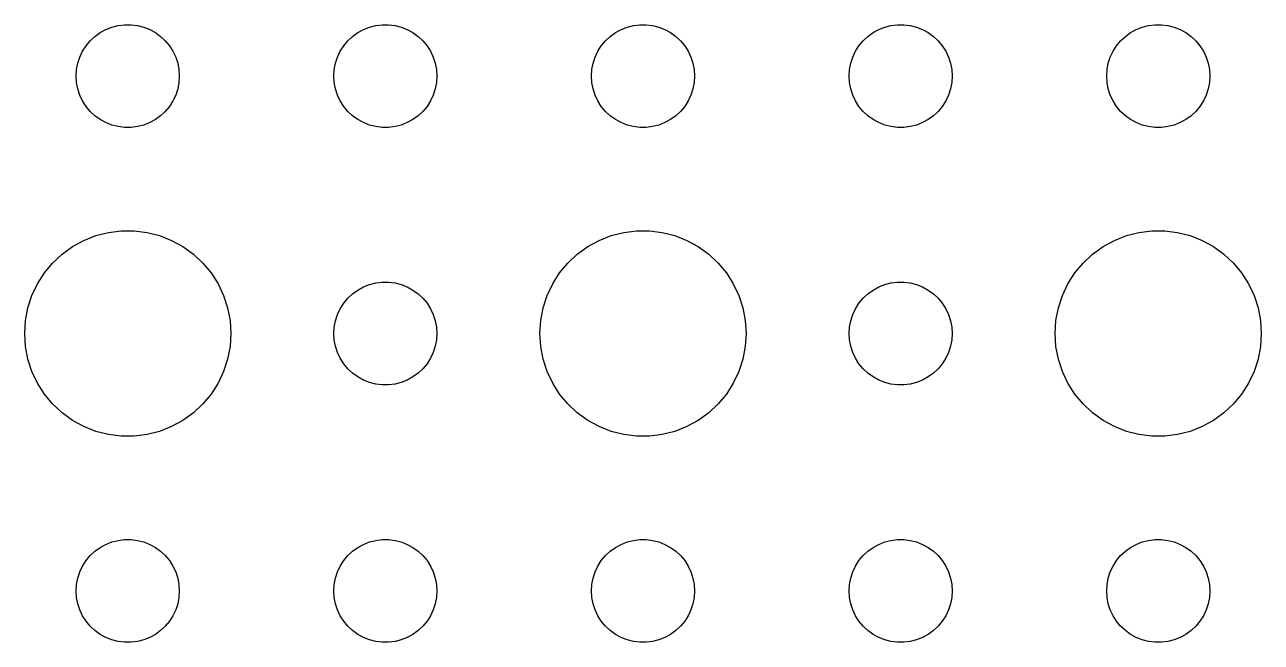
# Model space of a CAD drawing. Header units: metres. Extents: x -134 to 134, y 176 to 394.
# Drawn here: x 64.5 to 100.5, y 318 to 336 of the extents above; entities that cross this region are included whole.
import ezdxf

# ---------------------------------------------------------------- set-up
doc = ezdxf.new("R2010")
doc.units = ezdxf.units.M

msp = doc.modelspace()

# ---------------------------------------------------------------- linework, layer by layer
for p, q in [((66.8613, 335.857), (67.0365, 335.927)), ((67.0365, 335.927), (67.2189, 335.973)), ((67.2189, 335.973), (67.4058, 335.997)), ((67.4058, 335.997), (67.5942, 335.997)), ((67.5942, 335.997), (67.7811, 335.973)), ((67.7811, 335.973), (67.9635, 335.927)), ((67.9635, 335.927), (68.1387, 335.857)), ((74.3613, 335.857), (74.5365, 335.927)), ((74.5365, 335.927), (74.7189, 335.973)), ((74.7189, 335.973), (74.9058, 335.997)), ((74.9058, 335.997), (75.0942, 335.997)), ((75.0942, 335.997), (75.2811, 335.973)), ((75.2811, 335.973), (75.4635, 335.927)), ((75.4635, 335.927), (75.6387, 335.857)), ((81.8613, 335.857), (82.0365, 335.927)), ((82.0365, 335.927), (82.2189, 335.973)), ((82.2189, 335.973), (82.4058, 335.997)), ((82.4058, 335.997), (82.5942, 335.997)), ((82.5942, 335.997), (82.7811, 335.973)), ((82.7811, 335.973), (82.9635, 335.927)), ((82.9635, 335.927), (83.1387, 335.857)), ((89.3613, 335.857), (89.5365, 335.927)), ((89.5365, 335.927), (89.7189, 335.973)), ((89.7189, 335.973), (89.9058, 335.997)), ((89.9058, 335.997), (90.0942, 335.997)), ((90.0942, 335.997), (90.2811, 335.973)), ((90.2811, 335.973), (90.4635, 335.927)), ((90.4635, 335.927), (90.6387, 335.857)), ((96.8613, 335.857), (97.0365, 335.927)), ((97.0365, 335.927), (97.2189, 335.973)), ((97.2189, 335.973), (97.4058, 335.997)), ((97.4058, 335.997), (97.5942, 335.997)), ((97.5942, 335.997), (97.7811, 335.973)), ((97.7811, 335.973), (97.9635, 335.927)), ((97.9635, 335.927), (98.1387, 335.857)), ((66.2865, 335.382), (66.4065, 335.527)), ((66.4065, 335.527), (66.5439, 335.656)), ((66.5439, 335.656), (66.6963, 335.766)), ((66.6963, 335.766), (66.8613, 335.857)), ((68.1387, 335.857), (68.3037, 335.766)), ((68.3037, 335.766), (68.4561, 335.656)), ((68.4561, 335.656), (68.5934, 335.527)), ((68.5934, 335.527), (68.7135, 335.382)), ((73.7865, 335.382), (73.9065, 335.527)), ((73.9065, 335.527), (74.0439, 335.656)), ((74.0439, 335.656), (74.1963, 335.766)), ((74.1963, 335.766), (74.3613, 335.857)), ((75.6387, 335.857), (75.8037, 335.766)), ((75.8037, 335.766), (75.9561, 335.656)), ((75.9561, 335.656), (76.0934, 335.527)), ((76.0934, 335.527), (76.2135, 335.382)), ((81.2865, 335.382), (81.4065, 335.527)), ((81.4065, 335.527), (81.5439, 335.656)), ((81.5439, 335.656), (81.6963, 335.766)), ((81.6963, 335.766), (81.8613, 335.857)), ((83.1387, 335.857), (83.3037, 335.766)), ((83.3037, 335.766), (83.4561, 335.656)), ((83.4561, 335.656), (83.5934, 335.527)), ((83.5934, 335.527), (83.7135, 335.382)), ((88.7865, 335.382), (88.9065, 335.527)), ((88.9065, 335.527), (89.0439, 335.656)), ((89.0439, 335.656), (89.1963, 335.766)), ((89.1963, 335.766), (89.3613, 335.857)), ((90.6387, 335.857), (90.8037, 335.766)), ((90.8037, 335.766), (90.9561, 335.656)), ((90.9561, 335.656), (91.0934, 335.527)), ((91.0934, 335.527), (91.2135, 335.382)), ((96.2865, 335.382), (96.4065, 335.527)), ((96.4065, 335.527), (96.5439, 335.656)), ((96.5439, 335.656), (96.6963, 335.766)), ((96.6963, 335.766), (96.8613, 335.857)), ((98.1387, 335.857), (98.3037, 335.766)), ((98.3037, 335.766), (98.4561, 335.656)), ((98.4561, 335.656), (98.5934, 335.527)), ((98.5934, 335.527), (98.7135, 335.382)), ((66.1053, 335.052), (66.1855, 335.223)), ((66.1855, 335.223), (66.2865, 335.382)), ((68.7135, 335.382), (68.8145, 335.223)), ((68.8145, 335.223), (68.8947, 335.052)), ((73.6053, 335.052), (73.6855, 335.223)), ((73.6855, 335.223), (73.7865, 335.382)), ((76.2135, 335.382), (76.3145, 335.223)), ((76.3145, 335.223), (76.3947, 335.052)), ((81.1053, 335.052), (81.1855, 335.223)), ((81.1855, 335.223), (81.2865, 335.382)), ((83.7135, 335.382), (83.8145, 335.223)), ((83.8145, 335.223), (83.8947, 335.052)), ((88.6053, 335.052), (88.6855, 335.223)), ((88.6855, 335.223), (88.7865, 335.382)), ((91.2135, 335.382), (91.3145, 335.223)), ((91.3145, 335.223), (91.3947, 335.052)), ((96.1053, 335.052), (96.1855, 335.223)), ((96.1855, 335.223), (96.2865, 335.382)), ((98.7135, 335.382), (98.8145, 335.223)), ((98.8145, 335.223), (98.8947, 335.052)), ((66.0118, 334.688), (66.0471, 334.873)), ((66.0471, 334.873), (66.1053, 335.052)), ((68.8947, 335.052), (68.9529, 334.873)), ((68.9529, 334.873), (68.9882, 334.688)), ((73.5118, 334.688), (73.5471, 334.873)), ((73.5471, 334.873), (73.6053, 335.052)), ((76.3947, 335.052), (76.4529, 334.873)), ((76.4529, 334.873), (76.4882, 334.688)), ((81.0118, 334.688), (81.0471, 334.873)), ((81.0471, 334.873), (81.1053, 335.052)), ((83.8947, 335.052), (83.9529, 334.873)), ((83.9529, 334.873), (83.9882, 334.688)), ((88.5118, 334.688), (88.5471, 334.873)), ((88.5471, 334.873), (88.6053, 335.052)), ((91.3947, 335.052), (91.4529, 334.873)), ((91.4529, 334.873), (91.4882, 334.688)), ((96.0118, 334.688), (96.0471, 334.873)), ((96.0471, 334.873), (96.1053, 335.052)), ((98.8947, 335.052), (98.9529, 334.873)), ((98.9529, 334.873), (98.9882, 334.688)), ((66, 334.5), (66.0118, 334.688)), ((66.0118, 334.312), (66, 334.5)), ((68.9882, 334.688), (69, 334.5)), ((69, 334.5), (68.9882, 334.312)), ((73.5, 334.5), (73.5118, 334.688)), ((73.5118, 334.312), (73.5, 334.5)), ((76.4882, 334.688), (76.5, 334.5)), ((76.5, 334.5), (76.4882, 334.312)), ((81, 334.5), (81.0118, 334.688)), ((81.0118, 334.312), (81, 334.5)), ((83.9882, 334.688), (84, 334.5)), ((84, 334.5), (83.9882, 334.312)), ((88.5, 334.5), (88.5118, 334.688)), ((88.5118, 334.312), (88.5, 334.5)), ((91.4882, 334.688), (91.5, 334.5)), ((91.5, 334.5), (91.4882, 334.312)), ((96, 334.5), (96.0118, 334.688)), ((96.0118, 334.312), (96, 334.5)), ((98.9882, 334.688), (99, 334.5)), ((99, 334.5), (98.9882, 334.312)), ((66.0471, 334.127), (66.0118, 334.312)), ((66.1053, 333.948), (66.0471, 334.127)), ((68.9529, 334.127), (68.8947, 333.948)), ((68.9882, 334.312), (68.9529, 334.127)), ((73.5471, 334.127), (73.5118, 334.312)), ((73.6053, 333.948), (73.5471, 334.127)), ((76.4529, 334.127), (76.3947, 333.948)), ((76.4882, 334.312), (76.4529, 334.127)), ((81.0471, 334.127), (81.0118, 334.312)), ((81.1053, 333.948), (81.0471, 334.127)), ((83.9529, 334.127), (83.8947, 333.948)), ((83.9882, 334.312), (83.9529, 334.127)), ((88.5471, 334.127), (88.5118, 334.312)), ((88.6053, 333.948), (88.5471, 334.127)), ((91.4529, 334.127), (91.3947, 333.948)), ((91.4882, 334.312), (91.4529, 334.127)), ((96.0471, 334.127), (96.0118, 334.312)), ((96.1053, 333.948), (96.0471, 334.127)), ((98.9529, 334.127), (98.8947, 333.948)), ((98.9882, 334.312), (98.9529, 334.127)), ((66.1855, 333.777), (66.1053, 333.948)), ((66.2865, 333.618), (66.1855, 333.777)), ((68.8145, 333.777), (68.7135, 333.618)), ((68.8947, 333.948), (68.8145, 333.777)), ((73.6855, 333.777), (73.6053, 333.948)), ((73.7865, 333.618), (73.6855, 333.777)), ((76.3145, 333.777), (76.2135, 333.618)), ((76.3947, 333.948), (76.3145, 333.777)), ((81.1855, 333.777), (81.1053, 333.948)), ((81.2865, 333.618), (81.1855, 333.777)), ((83.8145, 333.777), (83.7135, 333.618)), ((83.8947, 333.948), (83.8145, 333.777)), ((88.6855, 333.777), (88.6053, 333.948)), ((88.7865, 333.618), (88.6855, 333.777)), ((91.3145, 333.777), (91.2135, 333.618)), ((91.3947, 333.948), (91.3145, 333.777)), ((96.1855, 333.777), (96.1053, 333.948)), ((96.2865, 333.618), (96.1855, 333.777)), ((98.8145, 333.777), (98.7135, 333.618)), ((98.8947, 333.948), (98.8145, 333.777)), ((66.4065, 333.473), (66.2865, 333.618)), ((66.5439, 333.344), (66.4065, 333.473)), ((68.5934, 333.473), (68.4561, 333.344)), ((68.7135, 333.618), (68.5934, 333.473)), ((73.9065, 333.473), (73.7865, 333.618)), ((74.0439, 333.344), (73.9065, 333.473)), ((76.0934, 333.473), (75.9561, 333.344)), ((76.2135, 333.618), (76.0934, 333.473)), ((81.4065, 333.473), (81.2865, 333.618)), ((81.5439, 333.344), (81.4065, 333.473)), ((83.5934, 333.473), (83.4561, 333.344)), ((83.7135, 333.618), (83.5934, 333.473)), ((88.9065, 333.473), (88.7865, 333.618)), ((89.0439, 333.344), (88.9065, 333.473)), ((91.0934, 333.473), (90.9561, 333.344)), ((91.2135, 333.618), (91.0934, 333.473)), ((96.4065, 333.473), (96.2865, 333.618)), ((96.5439, 333.344), (96.4065, 333.473)), ((98.5934, 333.473), (98.4561, 333.344)), ((98.7135, 333.618), (98.5934, 333.473)), ((66.6963, 333.234), (66.5439, 333.344)), ((66.8613, 333.143), (66.6963, 333.234)), ((67.0365, 333.073), (66.8613, 333.143)), ((67.2189, 333.027), (67.0365, 333.073)), ((67.4058, 333.003), (67.2189, 333.027)), ((67.5942, 333.003), (67.4058, 333.003)), ((67.7811, 333.027), (67.5942, 333.003)), ((67.9635, 333.073), (67.7811, 333.027)), ((68.1387, 333.143), (67.9635, 333.073)), ((68.3037, 333.234), (68.1387, 333.143)), ((68.4561, 333.344), (68.3037, 333.234)), ((74.1963, 333.234), (74.0439, 333.344)), ((74.3613, 333.143), (74.1963, 333.234)), ((74.5365, 333.073), (74.3613, 333.143)), ((74.7189, 333.027), (74.5365, 333.073)), ((74.9058, 333.003), (74.7189, 333.027)), ((75.0942, 333.003), (74.9058, 333.003)), ((75.2811, 333.027), (75.0942, 333.003)), ((75.4635, 333.073), (75.2811, 333.027)), ((75.6387, 333.143), (75.4635, 333.073)), ((75.8037, 333.234), (75.6387, 333.143)), ((75.9561, 333.344), (75.8037, 333.234)), ((81.6963, 333.234), (81.5439, 333.344)), ((81.8613, 333.143), (81.6963, 333.234)), ((82.0365, 333.073), (81.8613, 333.143)), ((82.2189, 333.027), (82.0365, 333.073)), ((82.4058, 333.003), (82.2189, 333.027)), ((82.5942, 333.003), (82.4058, 333.003)), ((82.7811, 333.027), (82.5942, 333.003)), ((82.9635, 333.073), (82.7811, 333.027)), ((83.1387, 333.143), (82.9635, 333.073)), ((83.3037, 333.234), (83.1387, 333.143)), ((83.4561, 333.344), (83.3037, 333.234)), ((89.1963, 333.234), (89.0439, 333.344)), ((89.3613, 333.143), (89.1963, 333.234)), ((89.5365, 333.073), (89.3613, 333.143)), ((89.7189, 333.027), (89.5365, 333.073)), ((89.9058, 333.003), (89.7189, 333.027)), ((90.0942, 333.003), (89.9058, 333.003)), ((90.2811, 333.027), (90.0942, 333.003)), ((90.4635, 333.073), (90.2811, 333.027)), ((90.6387, 333.143), (90.4635, 333.073)), ((90.8037, 333.234), (90.6387, 333.143)), ((90.9561, 333.344), (90.8037, 333.234)), ((96.6963, 333.234), (96.5439, 333.344)), ((96.8613, 333.143), (96.6963, 333.234)), ((97.0365, 333.073), (96.8613, 333.143)), ((97.2189, 333.027), (97.0365, 333.073)), ((97.4058, 333.003), (97.2189, 333.027)), ((97.5942, 333.003), (97.4058, 333.003)), ((97.7811, 333.027), (97.5942, 333.003)), ((97.9635, 333.073), (97.7811, 333.027)), ((98.1387, 333.143), (97.9635, 333.073)), ((98.3037, 333.234), (98.1387, 333.143)), ((98.4561, 333.344), (98.3037, 333.234)), ((66.2227, 329.714), (66.573, 329.853)), ((66.573, 329.853), (66.9379, 329.947)), ((66.9379, 329.947), (67.3116, 329.994)), ((67.3116, 329.994), (67.6884, 329.994)), ((67.6884, 329.994), (68.0621, 329.947)), ((68.0621, 329.947), (68.427, 329.853)), ((68.427, 329.853), (68.7773, 329.714)), ((81.2227, 329.714), (81.573, 329.853)), ((81.573, 329.853), (81.9379, 329.947)), ((81.9379, 329.947), (82.3116, 329.994)), ((82.3116, 329.994), (82.6884, 329.994)), ((82.6884, 329.994), (83.0621, 329.947)), ((83.0621, 329.947), (83.427, 329.853)), ((83.427, 329.853), (83.7773, 329.714)), ((96.2227, 329.714), (96.573, 329.853)), ((96.573, 329.853), (96.9379, 329.947)), ((96.9379, 329.947), (97.3116, 329.994)), ((97.3116, 329.994), (97.6884, 329.994)), ((97.6884, 329.994), (98.0621, 329.947)), ((98.0621, 329.947), (98.427, 329.853)), ((98.427, 329.853), (98.7773, 329.714)), ((65.5877, 329.312), (65.8925, 329.533)), ((65.8925, 329.533), (66.2227, 329.714)), ((68.7773, 329.714), (69.1075, 329.533)), ((69.1075, 329.533), (69.4123, 329.312)), ((80.5877, 329.312), (80.8925, 329.533)), ((80.8925, 329.533), (81.2227, 329.714)), ((83.7773, 329.714), (84.1075, 329.533)), ((84.1075, 329.533), (84.4123, 329.312)), ((95.5877, 329.312), (95.8925, 329.533)), ((95.8925, 329.533), (96.2227, 329.714)), ((98.7773, 329.714), (99.1075, 329.533)), ((99.1075, 329.533), (99.4123, 329.312)), ((65.073, 328.763), (65.3131, 329.054)), ((65.3131, 329.054), (65.5877, 329.312)), ((69.4123, 329.312), (69.6869, 329.054)), ((69.6869, 329.054), (69.927, 328.763)), ((80.073, 328.763), (80.3131, 329.054)), ((80.3131, 329.054), (80.5877, 329.312)), ((84.4123, 329.312), (84.6869, 329.054)), ((84.6869, 329.054), (84.927, 328.763)), ((95.073, 328.763), (95.3131, 329.054)), ((95.3131, 329.054), (95.5877, 329.312)), ((99.4123, 329.312), (99.6869, 329.054)), ((99.6869, 329.054), (99.927, 328.763)), ((64.8711, 328.445), (65.073, 328.763)), ((69.927, 328.763), (70.1289, 328.445)), ((79.8711, 328.445), (80.073, 328.763)), ((84.927, 328.763), (85.1289, 328.445)), ((94.8711, 328.445), (95.073, 328.763)), ((99.927, 328.763), (100.129, 328.445)), ((64.7107, 328.104), (64.8711, 328.445)), ((70.1289, 328.445), (70.2893, 328.104)), ((74.1963, 328.266), (74.3613, 328.357)), ((74.3613, 328.357), (74.5365, 328.427)), ((74.5365, 328.427), (74.7189, 328.473)), ((74.7189, 328.473), (74.9058, 328.497)), ((74.9058, 328.497), (75.0942, 328.497)), ((75.0942, 328.497), (75.2811, 328.473)), ((75.2811, 328.473), (75.4635, 328.427)), ((75.4635, 328.427), (75.6387, 328.357)), ((75.6387, 328.357), (75.8037, 328.266)), ((79.7107, 328.104), (79.8711, 328.445)), ((85.1289, 328.445), (85.2893, 328.104)), ((89.1963, 328.266), (89.3613, 328.357)), ((89.3613, 328.357), (89.5365, 328.427)), ((89.5365, 328.427), (89.7189, 328.473)), ((89.7189, 328.473), (89.9058, 328.497)), ((89.9058, 328.497), (90.0942, 328.497)), ((90.0942, 328.497), (90.2811, 328.473)), ((90.2811, 328.473), (90.4635, 328.427)), ((90.4635, 328.427), (90.6387, 328.357)), ((90.6387, 328.357), (90.8037, 328.266)), ((94.7107, 328.104), (94.8711, 328.445)), ((100.129, 328.445), (100.289, 328.104)), ((64.5943, 327.746), (64.7107, 328.104)), ((70.2893, 328.104), (70.4057, 327.746)), ((73.7865, 327.882), (73.9065, 328.027)), ((73.9065, 328.027), (74.0439, 328.156)), ((74.0439, 328.156), (74.1963, 328.266)), ((75.8037, 328.266), (75.9561, 328.156)), ((75.9561, 328.156), (76.0934, 328.027)), ((76.0934, 328.027), (76.2135, 327.882)), ((79.5943, 327.746), (79.7107, 328.104)), ((85.2893, 328.104), (85.4057, 327.746)), ((88.7865, 327.882), (88.9065, 328.027)), ((88.9065, 328.027), (89.0439, 328.156)), ((89.0439, 328.156), (89.1963, 328.266)), ((90.8037, 328.266), (90.9561, 328.156)), ((90.9561, 328.156), (91.0934, 328.027)), ((91.0934, 328.027), (91.2135, 327.882)), ((94.5943, 327.746), (94.7107, 328.104)), ((100.289, 328.104), (100.406, 327.746)), ((64.5237, 327.376), (64.5943, 327.746)), ((70.4057, 327.746), (70.4763, 327.376)), ((73.6053, 327.552), (73.6855, 327.723)), ((73.6855, 327.723), (73.7865, 327.882)), ((76.2135, 327.882), (76.3145, 327.723)), ((76.3145, 327.723), (76.3947, 327.552)), ((79.5237, 327.376), (79.5943, 327.746)), ((85.4057, 327.746), (85.4763, 327.376)), ((88.6053, 327.552), (88.6855, 327.723)), ((88.6855, 327.723), (88.7865, 327.882)), ((91.2135, 327.882), (91.3145, 327.723)), ((91.3145, 327.723), (91.3947, 327.552)), ((94.5237, 327.376), (94.5943, 327.746)), ((100.406, 327.746), (100.476, 327.376)), ((64.5, 327), (64.5237, 327.376)), ((70.4763, 327.376), (70.5, 327)), ((73.5118, 327.188), (73.5471, 327.373)), ((73.5471, 327.373), (73.6053, 327.552)), ((76.3947, 327.552), (76.4529, 327.373)), ((76.4529, 327.373), (76.4882, 327.188)), ((79.5, 327), (79.5237, 327.376)), ((85.4763, 327.376), (85.5, 327)), ((88.5118, 327.188), (88.5471, 327.373)), ((88.5471, 327.373), (88.6053, 327.552)), ((91.3947, 327.552), (91.4529, 327.373)), ((91.4529, 327.373), (91.4882, 327.188)), ((94.5, 327), (94.5237, 327.376)), ((100.476, 327.376), (100.5, 327)), ((64.5237, 326.624), (64.5, 327)), ((70.5, 327), (70.4763, 326.624)), ((73.5, 327), (73.5118, 327.188)), ((73.5118, 326.812), (73.5, 327)), ((76.4882, 327.188), (76.5, 327)), ((76.5, 327), (76.4882, 326.812)), ((79.5237, 326.624), (79.5, 327)), ((85.5, 327), (85.4763, 326.624)), ((88.5, 327), (88.5118, 327.188)), ((88.5118, 326.812), (88.5, 327)), ((91.4882, 327.188), (91.5, 327)), ((91.5, 327), (91.4882, 326.812)), ((94.5237, 326.624), (94.5, 327)), ((100.5, 327), (100.476, 326.624)), ((64.5943, 326.254), (64.5237, 326.624)), ((70.4763, 326.624), (70.4057, 326.254)), ((73.5471, 326.627), (73.5118, 326.812)), ((73.6053, 326.448), (73.5471, 326.627)), ((76.4529, 326.627), (76.3947, 326.448)), ((76.4882, 326.812), (76.4529, 326.627)), ((79.5943, 326.254), (79.5237, 326.624)), ((85.4763, 326.624), (85.4057, 326.254)), ((88.5471, 326.627), (88.5118, 326.812)), ((88.6053, 326.448), (88.5471, 326.627)), ((91.4529, 326.627), (91.3947, 326.448)), ((91.4882, 326.812), (91.4529, 326.627)), ((94.5943, 326.254), (94.5237, 326.624)), ((100.476, 326.624), (100.406, 326.254)), ((64.7107, 325.896), (64.5943, 326.254)), ((70.4057, 326.254), (70.2893, 325.896)), ((73.6855, 326.277), (73.6053, 326.448)), ((73.7865, 326.118), (73.6855, 326.277)), ((76.3145, 326.277), (76.2135, 326.118)), ((76.3947, 326.448), (76.3145, 326.277)), ((79.7107, 325.896), (79.5943, 326.254)), ((85.4057, 326.254), (85.2893, 325.896)), ((88.6855, 326.277), (88.6053, 326.448)), ((88.7865, 326.118), (88.6855, 326.277)), ((91.3145, 326.277), (91.2135, 326.118)), ((91.3947, 326.448), (91.3145, 326.277)), ((94.7107, 325.896), (94.5943, 326.254)), ((100.406, 326.254), (100.289, 325.896)), ((64.8711, 325.555), (64.7107, 325.896)), ((70.2893, 325.896), (70.1289, 325.555)), ((73.9065, 325.973), (73.7865, 326.118)), ((74.0439, 325.844), (73.9065, 325.973)), ((74.1963, 325.734), (74.0439, 325.844)), ((75.9561, 325.844), (75.8037, 325.734)), ((76.0934, 325.973), (75.9561, 325.844)), ((76.2135, 326.118), (76.0934, 325.973)), ((79.8711, 325.555), (79.7107, 325.896)), ((85.2893, 325.896), (85.1289, 325.555)), ((88.9065, 325.973), (88.7865, 326.118)), ((89.0439, 325.844), (88.9065, 325.973)), ((89.1963, 325.734), (89.0439, 325.844)), ((90.9561, 325.844), (90.8037, 325.734)), ((91.0934, 325.973), (90.9561, 325.844)), ((91.2135, 326.118), (91.0934, 325.973)), ((94.8711, 325.555), (94.7107, 325.896)), ((100.289, 325.896), (100.129, 325.555)), ((65.073, 325.237), (64.8711, 325.555)), ((70.1289, 325.555), (69.927, 325.237)), ((74.3613, 325.643), (74.1963, 325.734)), ((74.5365, 325.573), (74.3613, 325.643)), ((74.7189, 325.527), (74.5365, 325.573)), ((74.9058, 325.503), (74.7189, 325.527)), ((75.0942, 325.503), (74.9058, 325.503)), ((75.2811, 325.527), (75.0942, 325.503)), ((75.4635, 325.573), (75.2811, 325.527)), ((75.6387, 325.643), (75.4635, 325.573)), ((75.8037, 325.734), (75.6387, 325.643)), ((80.073, 325.237), (79.8711, 325.555)), ((85.1289, 325.555), (84.927, 325.237)), ((89.3613, 325.643), (89.1963, 325.734)), ((89.5365, 325.573), (89.3613, 325.643)), ((89.7189, 325.527), (89.5365, 325.573)), ((89.9058, 325.503), (89.7189, 325.527)), ((90.0942, 325.503), (89.9058, 325.503)), ((90.2811, 325.527), (90.0942, 325.503)), ((90.4635, 325.573), (90.2811, 325.527)), ((90.6387, 325.643), (90.4635, 325.573)), ((90.8037, 325.734), (90.6387, 325.643)), ((95.073, 325.237), (94.8711, 325.555)), ((100.129, 325.555), (99.927, 325.237)), ((65.3131, 324.946), (65.073, 325.237)), ((69.927, 325.237), (69.6869, 324.946)), ((80.3131, 324.946), (80.073, 325.237)), ((84.927, 325.237), (84.6869, 324.946)), ((95.3131, 324.946), (95.073, 325.237)), ((99.927, 325.237), (99.6869, 324.946)), ((65.5877, 324.688), (65.3131, 324.946)), ((69.6869, 324.946), (69.4123, 324.688)), ((80.5877, 324.688), (80.3131, 324.946)), ((84.6869, 324.946), (84.4123, 324.688)), ((95.5877, 324.688), (95.3131, 324.946)), ((99.6869, 324.946), (99.4123, 324.688)), ((65.8925, 324.467), (65.5877, 324.688)), ((66.2227, 324.286), (65.8925, 324.467)), ((69.1075, 324.467), (68.7773, 324.286)), ((69.4123, 324.688), (69.1075, 324.467)), ((80.8925, 324.467), (80.5877, 324.688)), ((81.2227, 324.286), (80.8925, 324.467)), ((84.1075, 324.467), (83.7773, 324.286)), ((84.4123, 324.688), (84.1075, 324.467)), ((95.8925, 324.467), (95.5877, 324.688)), ((96.2227, 324.286), (95.8925, 324.467)), ((99.1075, 324.467), (98.7773, 324.286)), ((99.4123, 324.688), (99.1075, 324.467)), ((66.573, 324.147), (66.2227, 324.286)), ((66.9379, 324.053), (66.573, 324.147)), ((67.3116, 324.006), (66.9379, 324.053)), ((67.6884, 324.006), (67.3116, 324.006)), ((68.0621, 324.053), (67.6884, 324.006)), ((68.427, 324.147), (68.0621, 324.053)), ((68.7773, 324.286), (68.427, 324.147)), ((81.573, 324.147), (81.2227, 324.286)), ((81.9379, 324.053), (81.573, 324.147)), ((82.3116, 324.006), (81.9379, 324.053)), ((82.6884, 324.006), (82.3116, 324.006)), ((83.0621, 324.053), (82.6884, 324.006)), ((83.427, 324.147), (83.0621, 324.053)), ((83.7773, 324.286), (83.427, 324.147)), ((96.573, 324.147), (96.2227, 324.286)), ((96.9379, 324.053), (96.573, 324.147)), ((97.3116, 324.006), (96.9379, 324.053)), ((97.6884, 324.006), (97.3116, 324.006)), ((98.0621, 324.053), (97.6884, 324.006)), ((98.427, 324.147), (98.0621, 324.053)), ((98.7773, 324.286), (98.427, 324.147)), ((66.5439, 320.656), (66.6963, 320.766)), ((66.6963, 320.766), (66.8613, 320.857)), ((66.8613, 320.857), (67.0365, 320.927)), ((67.0365, 320.927), (67.2189, 320.973)), ((67.2189, 320.973), (67.4058, 320.997)), ((67.4058, 320.997), (67.5942, 320.997)), ((67.5942, 320.997), (67.7811, 320.973)), ((67.7811, 320.973), (67.9635, 320.927)), ((67.9635, 320.927), (68.1387, 320.857)), ((68.1387, 320.857), (68.3037, 320.766)), ((68.3037, 320.766), (68.4561, 320.656)), ((74.0439, 320.656), (74.1963, 320.766)), ((74.1963, 320.766), (74.3613, 320.857)), ((74.3613, 320.857), (74.5365, 320.927)), ((74.5365, 320.927), (74.7189, 320.973)), ((74.7189, 320.973), (74.9058, 320.997)), ((74.9058, 320.997), (75.0942, 320.997)), ((75.0942, 320.997), (75.2811, 320.973)), ((75.2811, 320.973), (75.4635, 320.927)), ((75.4635, 320.927), (75.6387, 320.857)), ((75.6387, 320.857), (75.8037, 320.766)), ((75.8037, 320.766), (75.9561, 320.656)), ((81.5439, 320.656), (81.6963, 320.766)), ((81.6963, 320.766), (81.8613, 320.857)), ((81.8613, 320.857), (82.0365, 320.927)), ((82.0365, 320.927), (82.2189, 320.973)), ((82.2189, 320.973), (82.4058, 320.997)), ((82.4058, 320.997), (82.5942, 320.997)), ((82.5942, 320.997), (82.7811, 320.973)), ((82.7811, 320.973), (82.9635, 320.927)), ((82.9635, 320.927), (83.1387, 320.857)), ((83.1387, 320.857), (83.3037, 320.766)), ((83.3037, 320.766), (83.4561, 320.656)), ((89.0439, 320.656), (89.1963, 320.766)), ((89.1963, 320.766), (89.3613, 320.857)), ((89.3613, 320.857), (89.5365, 320.927)), ((89.5365, 320.927), (89.7189, 320.973)), ((89.7189, 320.973), (89.9058, 320.997)), ((89.9058, 320.997), (90.0942, 320.997)), ((90.0942, 320.997), (90.2811, 320.973)), ((90.2811, 320.973), (90.4635, 320.927)), ((90.4635, 320.927), (90.6387, 320.857)), ((90.6387, 320.857), (90.8037, 320.766)), ((90.8037, 320.766), (90.9561, 320.656)), ((96.5439, 320.656), (96.6963, 320.766)), ((96.6963, 320.766), (96.8613, 320.857)), ((96.8613, 320.857), (97.0365, 320.927)), ((97.0365, 320.927), (97.2189, 320.973)), ((97.2189, 320.973), (97.4058, 320.997)), ((97.4058, 320.997), (97.5942, 320.997)), ((97.5942, 320.997), (97.7811, 320.973)), ((97.7811, 320.973), (97.9635, 320.927)), ((97.9635, 320.927), (98.1387, 320.857)), ((98.1387, 320.857), (98.3037, 320.766)), ((98.3037, 320.766), (98.4561, 320.656)), ((66.2865, 320.382), (66.4065, 320.527)), ((66.4065, 320.527), (66.5439, 320.656)), ((68.4561, 320.656), (68.5934, 320.527)), ((68.5934, 320.527), (68.7135, 320.382)), ((73.7865, 320.382), (73.9065, 320.527)), ((73.9065, 320.527), (74.0439, 320.656)), ((75.9561, 320.656), (76.0934, 320.527)), ((76.0934, 320.527), (76.2135, 320.382)), ((81.2865, 320.382), (81.4065, 320.527)), ((81.4065, 320.527), (81.5439, 320.656)), ((83.4561, 320.656), (83.5934, 320.527)), ((83.5934, 320.527), (83.7135, 320.382)), ((88.7865, 320.382), (88.9065, 320.527)), ((88.9065, 320.527), (89.0439, 320.656)), ((90.9561, 320.656), (91.0934, 320.527)), ((91.0934, 320.527), (91.2135, 320.382)), ((96.2865, 320.382), (96.4065, 320.527)), ((96.4065, 320.527), (96.5439, 320.656)), ((98.4561, 320.656), (98.5934, 320.527)), ((98.5934, 320.527), (98.7135, 320.382)), ((66.0471, 319.873), (66.1053, 320.052)), ((66.1053, 320.052), (66.1855, 320.223)), ((66.1855, 320.223), (66.2865, 320.382)), ((68.7135, 320.382), (68.8145, 320.223)), ((68.8145, 320.223), (68.8947, 320.052)), ((68.8947, 320.052), (68.9529, 319.873)), ((73.5471, 319.873), (73.6053, 320.052)), ((73.6053, 320.052), (73.6855, 320.223)), ((73.6855, 320.223), (73.7865, 320.382)), ((76.2135, 320.382), (76.3145, 320.223)), ((76.3145, 320.223), (76.3947, 320.052)), ((76.3947, 320.052), (76.4529, 319.873)), ((81.0471, 319.873), (81.1053, 320.052)), ((81.1053, 320.052), (81.1855, 320.223)), ((81.1855, 320.223), (81.2865, 320.382)), ((83.7135, 320.382), (83.8145, 320.223)), ((83.8145, 320.223), (83.8947, 320.052)), ((83.8947, 320.052), (83.9529, 319.873)), ((88.5471, 319.873), (88.6053, 320.052)), ((88.6053, 320.052), (88.6855, 320.223)), ((88.6855, 320.223), (88.7865, 320.382)), ((91.2135, 320.382), (91.3145, 320.223)), ((91.3145, 320.223), (91.3947, 320.052)), ((91.3947, 320.052), (91.4529, 319.873)), ((96.0471, 319.873), (96.1053, 320.052)), ((96.1053, 320.052), (96.1855, 320.223)), ((96.1855, 320.223), (96.2865, 320.382)), ((98.7135, 320.382), (98.8145, 320.223)), ((98.8145, 320.223), (98.8947, 320.052)), ((98.8947, 320.052), (98.9529, 319.873)), ((66, 319.5), (66.0118, 319.688)), ((66.0118, 319.688), (66.0471, 319.873)), ((68.9529, 319.873), (68.9882, 319.688)), ((68.9882, 319.688), (69, 319.5)), ((73.5, 319.5), (73.5118, 319.688)), ((73.5118, 319.688), (73.5471, 319.873)), ((76.4529, 319.873), (76.4882, 319.688)), ((76.4882, 319.688), (76.5, 319.5)), ((81, 319.5), (81.0118, 319.688)), ((81.0118, 319.688), (81.0471, 319.873)), ((83.9529, 319.873), (83.9882, 319.688)), ((83.9882, 319.688), (84, 319.5)), ((88.5, 319.5), (88.5118, 319.688)), ((88.5118, 319.688), (88.5471, 319.873)), ((91.4529, 319.873), (91.4882, 319.688)), ((91.4882, 319.688), (91.5, 319.5)), ((96, 319.5), (96.0118, 319.688)), ((96.0118, 319.688), (96.0471, 319.873)), ((98.9529, 319.873), (98.9882, 319.688)), ((98.9882, 319.688), (99, 319.5)), ((66.0118, 319.312), (66, 319.5)), ((69, 319.5), (68.9882, 319.312)), ((73.5118, 319.312), (73.5, 319.5)), ((76.5, 319.5), (76.4882, 319.312)), ((81.0118, 319.312), (81, 319.5)), ((84, 319.5), (83.9882, 319.312)), ((88.5118, 319.312), (88.5, 319.5)), ((91.5, 319.5), (91.4882, 319.312)), ((96.0118, 319.312), (96, 319.5)), ((99, 319.5), (98.9882, 319.312)), ((66.0471, 319.127), (66.0118, 319.312)), ((66.1053, 318.948), (66.0471, 319.127)), ((68.9529, 319.127), (68.8947, 318.948)), ((68.9882, 319.312), (68.9529, 319.127)), ((73.5471, 319.127), (73.5118, 319.312)), ((73.6053, 318.948), (73.5471, 319.127)), ((76.4529, 319.127), (76.3947, 318.948)), ((76.4882, 319.312), (76.4529, 319.127)), ((81.0471, 319.127), (81.0118, 319.312)), ((81.1053, 318.948), (81.0471, 319.127)), ((83.9529, 319.127), (83.8947, 318.948)), ((83.9882, 319.312), (83.9529, 319.127)), ((88.5471, 319.127), (88.5118, 319.312)), ((88.6053, 318.948), (88.5471, 319.127)), ((91.4529, 319.127), (91.3947, 318.948)), ((91.4882, 319.312), (91.4529, 319.127)), ((96.0471, 319.127), (96.0118, 319.312)), ((96.1053, 318.948), (96.0471, 319.127)), ((98.9529, 319.127), (98.8947, 318.948)), ((98.9882, 319.312), (98.9529, 319.127)), ((66.1855, 318.777), (66.1053, 318.948)), ((66.2865, 318.618), (66.1855, 318.777)), ((66.4065, 318.473), (66.2865, 318.618)), ((68.7135, 318.618), (68.5934, 318.473)), ((68.8145, 318.777), (68.7135, 318.618)), ((68.8947, 318.948), (68.8145, 318.777)), ((73.6855, 318.777), (73.6053, 318.948)), ((73.7865, 318.618), (73.6855, 318.777)), ((73.9065, 318.473), (73.7865, 318.618)), ((76.2135, 318.618), (76.0934, 318.473)), ((76.3145, 318.777), (76.2135, 318.618)), ((76.3947, 318.948), (76.3145, 318.777)), ((81.1855, 318.777), (81.1053, 318.948)), ((81.2865, 318.618), (81.1855, 318.777)), ((81.4065, 318.473), (81.2865, 318.618)), ((83.7135, 318.618), (83.5934, 318.473)), ((83.8145, 318.777), (83.7135, 318.618)), ((83.8947, 318.948), (83.8145, 318.777)), ((88.6855, 318.777), (88.6053, 318.948)), ((88.7865, 318.618), (88.6855, 318.777)), ((88.9065, 318.473), (88.7865, 318.618)), ((91.2135, 318.618), (91.0934, 318.473)), ((91.3145, 318.777), (91.2135, 318.618)), ((91.3947, 318.948), (91.3145, 318.777)), ((96.1855, 318.777), (96.1053, 318.948)), ((96.2865, 318.618), (96.1855, 318.777)), ((96.4065, 318.473), (96.2865, 318.618)), ((98.7135, 318.618), (98.5934, 318.473)), ((98.8145, 318.777), (98.7135, 318.618)), ((98.8947, 318.948), (98.8145, 318.777)), ((66.5439, 318.344), (66.4065, 318.473)), ((66.6963, 318.234), (66.5439, 318.344)), ((68.4561, 318.344), (68.3037, 318.234)), ((68.5934, 318.473), (68.4561, 318.344)), ((74.0439, 318.344), (73.9065, 318.473)), ((74.1963, 318.234), (74.0439, 318.344)), ((75.9561, 318.344), (75.8037, 318.234)), ((76.0934, 318.473), (75.9561, 318.344)), ((81.5439, 318.344), (81.4065, 318.473)), ((81.6963, 318.234), (81.5439, 318.344)), ((83.4561, 318.344), (83.3037, 318.234)), ((83.5934, 318.473), (83.4561, 318.344)), ((89.0439, 318.344), (88.9065, 318.473)), ((89.1963, 318.234), (89.0439, 318.344)), ((90.9561, 318.344), (90.8037, 318.234)), ((91.0934, 318.473), (90.9561, 318.344)), ((96.5439, 318.344), (96.4065, 318.473)), ((96.6963, 318.234), (96.5439, 318.344)), ((98.4561, 318.344), (98.3037, 318.234)), ((98.5934, 318.473), (98.4561, 318.344)), ((66.8613, 318.143), (66.6963, 318.234)), ((67.0365, 318.073), (66.8613, 318.143)), ((67.2189, 318.027), (67.0365, 318.073)), ((67.4058, 318.003), (67.2189, 318.027)), ((67.5942, 318.003), (67.4058, 318.003)), ((67.7811, 318.027), (67.5942, 318.003)), ((67.9635, 318.073), (67.7811, 318.027)), ((68.1387, 318.143), (67.9635, 318.073)), ((68.3037, 318.234), (68.1387, 318.143)), ((74.3613, 318.143), (74.1963, 318.234)), ((74.5365, 318.073), (74.3613, 318.143)), ((74.7189, 318.027), (74.5365, 318.073)), ((74.9058, 318.003), (74.7189, 318.027)), ((75.0942, 318.003), (74.9058, 318.003)), ((75.2811, 318.027), (75.0942, 318.003)), ((75.4635, 318.073), (75.2811, 318.027)), ((75.6387, 318.143), (75.4635, 318.073)), ((75.8037, 318.234), (75.6387, 318.143)), ((81.8613, 318.143), (81.6963, 318.234)), ((82.0365, 318.073), (81.8613, 318.143)), ((82.2189, 318.027), (82.0365, 318.073)), ((82.4058, 318.003), (82.2189, 318.027)), ((82.5942, 318.003), (82.4058, 318.003)), ((82.7811, 318.027), (82.5942, 318.003)), ((82.9635, 318.073), (82.7811, 318.027)), ((83.1387, 318.143), (82.9635, 318.073)), ((83.3037, 318.234), (83.1387, 318.143)), ((89.3613, 318.143), (89.1963, 318.234)), ((89.5365, 318.073), (89.3613, 318.143)), ((89.7189, 318.027), (89.5365, 318.073)), ((89.9058, 318.003), (89.7189, 318.027)), ((90.0942, 318.003), (89.9058, 318.003)), ((90.2811, 318.027), (90.0942, 318.003)), ((90.4635, 318.073), (90.2811, 318.027)), ((90.6387, 318.143), (90.4635, 318.073)), ((90.8037, 318.234), (90.6387, 318.143)), ((96.8613, 318.143), (96.6963, 318.234)), ((97.0365, 318.073), (96.8613, 318.143)), ((97.2189, 318.027), (97.0365, 318.073)), ((97.4058, 318.003), (97.2189, 318.027)), ((97.5942, 318.003), (97.4058, 318.003)), ((97.7811, 318.027), (97.5942, 318.003)), ((97.9635, 318.073), (97.7811, 318.027)), ((98.1387, 318.143), (97.9635, 318.073)), ((98.3037, 318.234), (98.1387, 318.143))]:
    msp.add_line(p, q)

doc.saveas('drawing.dxf')
